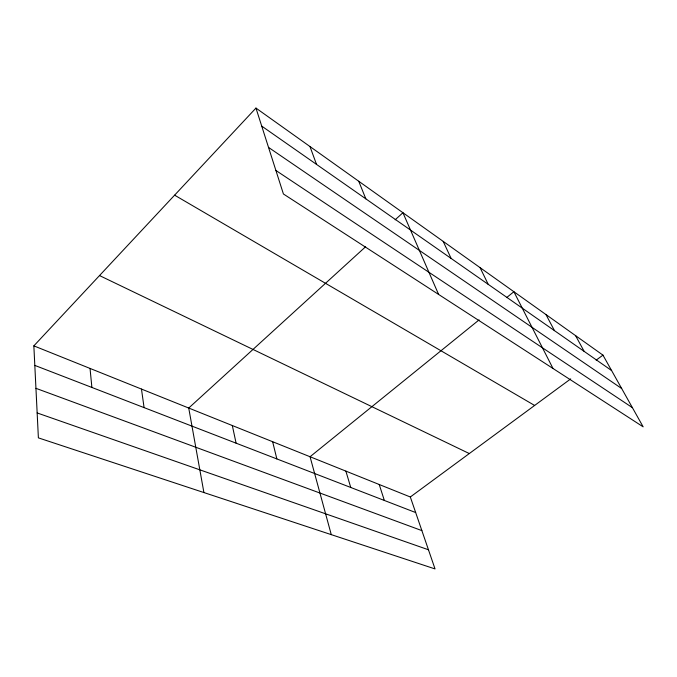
<?xml version="1.0" encoding="UTF-8"?>
<svg xmlns="http://www.w3.org/2000/svg" width="677" height="677" viewBox="0 0 677 677"><rect width="100%" height="100%" fill="white"/><g stroke="black" fill="none" stroke-linecap="round" stroke-linejoin="round"><path stroke-width="1.02" d="M33.85 345.871L410.321 496.986L435.04 568.925L38.386 437.867L33.85 345.871L255.957 108.075L602.962 355.137L643.15 426.832L283.418 193.986L255.957 108.075M365.622 246.733L188.731 408.045L203.912 492.56M395.156 219.805L402.933 212.713L438.611 294.444M479.088 319.891L310.058 456.738L331.273 534.644M506.608 297.618L513.885 291.719L552.999 368.483M410.321 496.986L570.694 378.9M596.166 360.139L602.962 355.137M37.159 412.945L428.465 549.775M35.94 388.327L421.881 530.616M34.815 365.402L415.67 512.557M99.519 275.564L469.305 453.556M174.615 195.171L534.627 405.455M275.894 170.46L632.403 407.656M268.532 147.408L621.681 388.53M261.72 126.1L611.61 370.564M575.577 335.64L584.166 351.397M545.975 314.568L554.48 330.655M480.052 267.627L488.227 284.357M443.207 241.393L451.119 258.436M358.725 181.241L365.842 198.852M309.973 146.537L316.506 164.376M379.222 484.504L384.35 500.455M345.879 471.116L350.754 487.474M272.645 441.726L276.851 458.913M232.321 425.537L236.095 443.173M141.468 389.072L144.083 407.622M90.033 368.423L91.894 387.456"/></g></svg>
